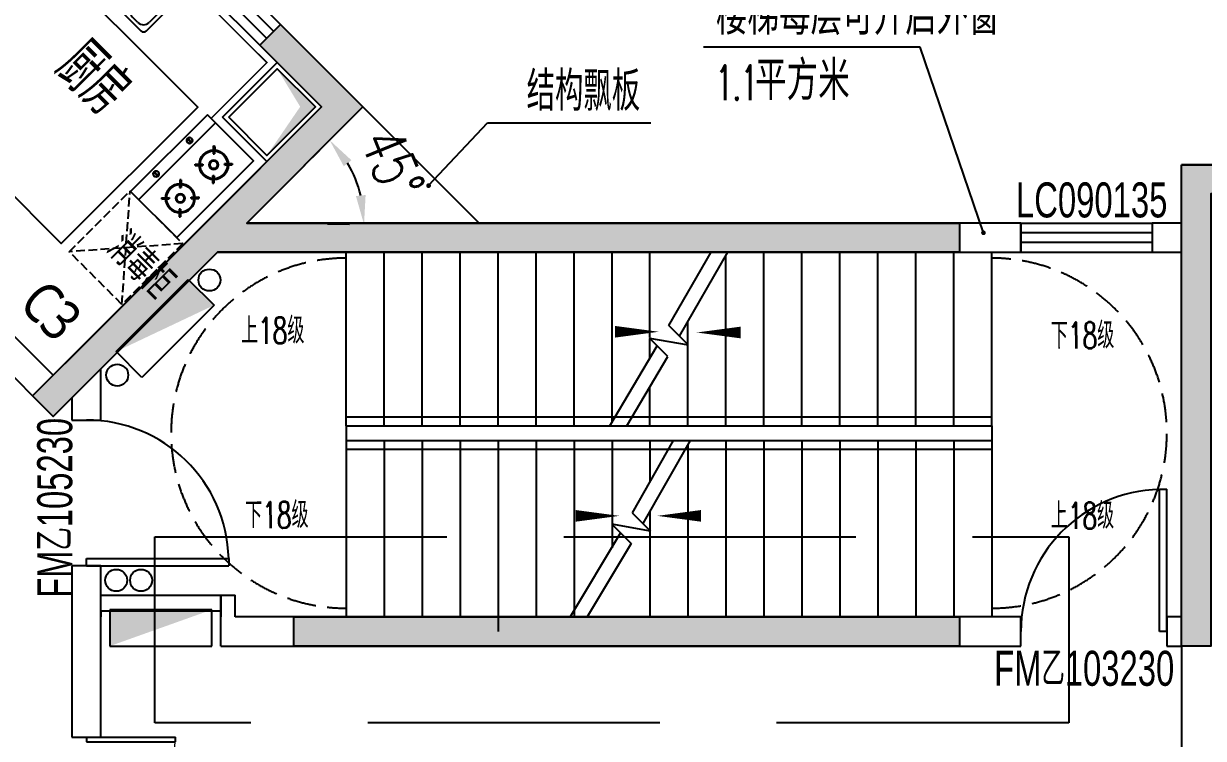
# Model space of a CAD drawing. Header units: millimetres. Extents: x -235126 to 312941, y -228449 to 114042.
# Drawn here: x -100426 to -92346, y -138969 to -134069 of the extents above; entities that cross this region are included whole.
import ezdxf
from ezdxf.enums import TextEntityAlignment as Align
from ezdxf.lldxf.tags import DXFTag

# ---------------------------------------------------------------- set-up
doc = ezdxf.new("R2010")
doc.units = ezdxf.units.MM
doc.header["$LTSCALE"] = 800
doc.linetypes.add('BY-3落地2$0$DASH', pattern=[0.35, 0.25, -0.1])
doc.linetypes.add('DASH', pattern=[0.35, 0.25, -0.1])
doc.layers.get('DEFPOINTS').update_dxf_attribs({"color": 250})
for name, color, linetype in [('_WALL', 6, 'Continuous'), ('_景森-消火栓', 12, 'Continuous'), ('_景森-消防立管', 12, 'Continuous'), ('FF-DOOR-门扇', 2, 'Continuous'), ('FF-KITCHEN-厨房', 1, 'Continuous'), ('FUR', 8, 'Continuous'), ('f景森a-房名', 61, 'Continuous'), ('f景森a-辅助线', 126, 'Continuous'), ('k景森a-看线', 1, 'Continuous'), ('l楼电梯', 53, 'Continuous'), ('m景森a-门窗', 2, 'Continuous'), ('m景森a-门窗编号', 51, 'Continuous'), ('PUB_DIM', 3, 'Continuous'), ('PUB_TEXT', 7, 'Continuous'), ('q墙', 4, 'Continuous'), ('S-消防-附件', 1, 'Continuous'), ('STAIR', 2, 'Continuous'), ('s景森a-索引', 123, 'Continuous'), ('TEXT', 7, 'Continuous'), ('t景森a-砼', 6, 'Continuous'), ('WALL', 4, 'Continuous')]:
    doc.layers.add(name, color=color, linetype=linetype)
doc.styles.add('_TCH_DIM', font='TXT', dxfattribs={"width": 0.65, "bigfont": 'HZTXT'})
doc.styles.add('_TCH_DIM_T3', font='SIMPLEX', dxfattribs={"width": 0.705882, "bigfont": 'GBCBIG'})
doc.styles.add('_TCH_LABEL', font='COMPLEX', dxfattribs={"bigfont": 'GBCBIG'})
doc.styles.add('HZTXT', font='txt-y.shx', dxfattribs={"width": 0.65, "bigfont": 'hztxt.shx'})
doc.styles.add('景森-黑体', font='')
doc.styles.add('景森尺寸字体', font='景森细字型.SHX', dxfattribs={"width": 0.7, "bigfont": '景森汉字.shx'})
doc.styles.add('景森细字体', font='景森细字型.SHX', dxfattribs={"width": 0.85, "bigfont": '景森汉字.shx'})
doc.styles.add('黑体', font='simhei.ttf', dxfattribs={"width": 0.8})
doc.styles.get('景森-黑体').set_extended_font_data('Microsoft YaHei')
tags = doc.linetypes.add('HIDDEN2', pattern=[0.1875, 0.125, -0.0625]).pattern_tags.tags
tags[6:7] = [DXFTag(74, 4), DXFTag(75, 0), DXFTag(340, '0'), DXFTag(46, 1.0), DXFTag(50, 0.0), DXFTag(44, 0.0), DXFTag(45, 0.0)]
tags[4:5] = [DXFTag(74, 4), DXFTag(75, 0), DXFTag(340, '0'), DXFTag(46, 1.0), DXFTag(50, 0.0), DXFTag(44, 0.0), DXFTag(45, 0.0)]
doc.dimstyles.new('_TCH_ARROW&&100', dxfattribs={"dimtxt": 297.5, "dimasz": 200, "dimexe": 250, "dimexo": 300, "dimgap": 126.25, "dimtad": 1, "dimdec": 0, "dimzin": 0, "dimdsep": 46, "dimtxsty": '_TCH_DIM_T3', "dimcen": 0.09, "dimclrt": 7, "dimazin": 2, "dimtfac": 1, "dimtdec": 0, "dimtix": 1, "dimtmove": 2, "dimatfit": 3, "dimfxl": 100, "dimtolj": 1, "dimtzin": 0, "dimarcsym": 0})

# ---------------------------------------------------------------- blocks, each defined once
blk = doc.blocks.new('景森门窗编号01')
at = {"layer": 'm景森a-门窗编号', "style": '景森尺寸字体', "width": 0.7}
blk.add_attdef('门窗编号', text='', height=2.4, dxfattribs=at).set_placement((0, 0), align=Align.MIDDLE)
blk = doc.blocks.new('xiaohuoshuan-d')
at = {"color": 7}
for p, q in [((0, 250), (0, 0)), ((700, 250), (0, 250)), ((700, 0), (700, 250)), ((0, 0), (700, 0))]:
    blk.add_line(p, q, dxfattribs=at)
at = {"color": 1}
blk.add_solid([(0, 0), (700, 0), (700, 250)], dxfattribs=at)
blk = doc.blocks.new('theh')
at = {"color": 8}
for p, q in [((46262.8, 5841.6, 0), (46225.5, 5877.5, 0)), ((46269.6, 5849, 0), (46232.4, 5884.7, 0)), ((46372.8, 5849.5, 0), (46410, 5885.3, 0)), ((46379.6, 5842.2, 0), (46417, 5878.1, 0)), ((46587.4, 5841.6, 0), (46550, 5877.5, 0)), ((46594.1, 5849, 0), (46556.9, 5884.7, 0)), ((46697.3, 5849.5, 0), (46734.6, 5885.3, 0)), ((46704.2, 5842.2, 0), (46741.5, 5878.1, 0)), ((46227.4, 5709.7, 0), (46264.6, 5745.5, 0)), ((46234.3, 5702.5, 0), (46271.6, 5738.4, 0)), ((46408.1, 5701.9, 0), (46370.7, 5737.9, 0)), ((46415, 5709.2, 0), (46377.8, 5744.9, 0)), ((46551.9, 5709.7, 0), (46589.2, 5745.5, 0)), ((46558.8, 5702.5, 0), (46596.2, 5738.4, 0)), ((46732.7, 5701.9, 0), (46695.3, 5737.9, 0)), ((46739.6, 5709.2, 0), (46702.4, 5744.9, 0)), ((46853.8, 5599.8, 0), (46109.9, 5599.8, 0)), ((46318.7, 5540.1, 0), (46318.7, 5579.6, 0)), ((46323.7, 5540.2, 0), (46323.7, 5579.5, 0)), ((46643.1, 5540.1, 0), (46643.1, 5579.6, 0)), ((46648.1, 5540.2, 0), (46648.1, 5579.5, 0))]:
    blk.add_line(p, q, dxfattribs=at)
at = {"linetype": 'Continuous', "elevation": 0}
blk.add_lwpolyline([(46109.9, 5521.4), (46853.8, 5521.4), (46853.8, 5967.9), (46109.9, 5967.9)], close=True, dxfattribs=at)
at = {"color": 8}
for centre, radius in [((46321.5, 5794.6, 0), 100), ((46321.5, 5794.6, 0), 95), ((46321.5, 5794.6, 0), 31.3), ((46321.5, 5794.6, 0), 26.3), ((46646, 5794.6, 0), 100), ((46646, 5794.6, 0), 95), ((46646, 5794.6, 0), 31.3), ((46646, 5794.6, 0), 26.3), ((46320.7, 5559.9, 0), 19.8), ((46645.1, 5559.9, 0), 19.8)]:
    blk.add_circle(centre, radius, dxfattribs=at)
for centre, radius, start, end in [((46321.5, 5794.6, 0), 126.7, 134.67564, 139.19964), ((46321.5, 5794.6, 0), 75.1, 133.6762, 141.30987), ((46321.5, 5794.6, 0), 75.1, 39.30452, 46.93668), ((46321.5, 5794.6, 0), 126.7, 41.16386, 45.68755), ((46646, 5794.6, 0), 126.7, 134.67564, 139.19964), ((46646, 5794.6, 0), 75.1, 133.6762, 141.30987), ((46646, 5794.6, 0), 75.1, 39.30452, 46.93668), ((46646, 5794.6, 0), 126.7, 41.16386, 45.68755), ((46321.5, 5794.6, 0), 75.1, 220.80073, 228.43289), ((46321.5, 5794.6, 0), 75.1, 310.95271, 318.58638), ((46646, 5794.6, 0), 75.1, 220.80073, 228.43289), ((46646, 5794.6, 0), 75.1, 310.95271, 318.58638), ((46321.5, 5794.6, 0), 126.7, 222.04986, 226.57356), ((46321.5, 5794.6, 0), 126.7, 313.06294, 317.58695), ((46646, 5794.6, 0), 126.7, 222.04986, 226.57356), ((46646, 5794.6, 0), 126.7, 313.06294, 317.58695)]:
    blk.add_arc(centre, radius, start, end, dxfattribs=at)
blk = doc.blocks.new('A$C48304BF0')
at = {"color": 8}
for p, q in [((152.4, 385.2, 0), (152.4, -358.7, 0)), ((254.6, 264.1, 0), (290.5, 226.7, 0)), ((261.8, 271, 0), (297.6, 233.8, 0)), ((394.9, 235.6, 0), (430.7, 272.9, 0)), ((402.2, 228.7, 0), (438, 266, 0)), ((92.7, 174.5, 0), (132.2, 174.5, 0)), ((92.9, 179.5, 0), (132.1, 179.5, 0)), ((255.2, 90.2, 0), (291, 127.6, 0)), ((262.4, 83.3, 0), (298.2, 120.5, 0)), ((394.2, 118.8, 0), (430.2, 81.4, 0)), ((401.6, 125.5, 0), (437.4, 88.3, 0)), ((254.6, -60.5, 0), (290.5, -97.9, 0)), ((261.8, -53.6, 0), (297.6, -90.8, 0)), ((394.9, -89, 0), (430.7, -51.6, 0)), ((402.2, -95.8, 0), (438, -58.6, 0)), ((92.7, -149.9, 0), (132.2, -149.9, 0)), ((92.9, -144.9, 0), (132.1, -144.9, 0)), ((255.2, -234.3, 0), (291, -197, 0)), ((262.4, -241.2, 0), (298.2, -204, 0)), ((394.2, -205.8, 0), (430.2, -243.2, 0)), ((401.6, -199, 0), (437.4, -236.2, 0))]:
    blk.add_line(p, q, dxfattribs=at)
at = {"linetype": 'Continuous', "elevation": 0}
blk.add_lwpolyline([(74, -358.7), (74, 385.2), (520.6, 385.2), (520.6, -358.7)], close=True, dxfattribs=at)
at = {"color": 8}
for centre, radius in [((347.3, 177.4, 0), 100), ((347.3, 177.4, 0), 95), ((112.5, 176.5, 0), 19.8), ((347.3, 177.4, 0), 31.3), ((347.3, 177.4, 0), 26.3), ((347.3, -147.1, 0), 100), ((347.3, -147.1, 0), 95), ((112.5, -147.9, 0), 19.8), ((347.3, -147.1, 0), 31.3), ((347.3, -147.1, 0), 26.3)]:
    blk.add_circle(centre, radius, dxfattribs=at)
for centre, radius, start, end in [((347.3, 177.4, 0), 126.7, 132.41305, 136.93706), ((347.3, 177.4, 0), 126.7, 44.31245, 48.83614), ((347.3, 177.4, 0), 75.1, 131.41362, 139.04729), ((347.3, 177.4, 0), 75.1, 43.06332, 50.69548), ((347.3, 177.4, 0), 126.7, 223.42644, 227.95014), ((347.3, 177.4, 0), 75.1, 221.56711, 229.19927), ((347.3, 177.4, 0), 75.1, 308.69013, 316.3238), ((347.3, 177.4, 0), 126.7, 310.80036, 315.32436), ((347.3, -147.1, 0), 126.7, 132.41305, 136.93706), ((347.3, -147.1, 0), 126.7, 44.31245, 48.83614), ((347.3, -147.1, 0), 75.1, 131.41362, 139.04729), ((347.3, -147.1, 0), 75.1, 43.06332, 50.69548), ((347.3, -147.1, 0), 126.7, 223.42644, 227.95014), ((347.3, -147.1, 0), 75.1, 221.56711, 229.19927), ((347.3, -147.1, 0), 75.1, 308.69013, 316.3238), ((347.3, -147.1, 0), 126.7, 310.80036, 315.32436)]:
    blk.add_arc(centre, radius, start, end, dxfattribs=at)
at = {"layer": 'FF-KITCHEN-厨房', "xscale": -1, "rotation": 270}
blk.add_blockref('theh', (-5447.4, -46468.6), dxfattribs=at)
blk = doc.blocks.new('tump')
at = {"layer": 'FUR'}
for points in [[(-3150.6, 25809.2), (-3680.6, 25809.2), (-3680.6, 26239.2), (-3150.6, 26239.2)], [(-3180.6, 25839.2), (-3650.6, 25839.2), (-3650.6, 26209.2), (-3180.6, 26209.2)]]:
    blk.add_lwpolyline(points, close=True, dxfattribs=at)
blk.add_solid([(-3180.6, 26209.2), (-3578, 26133.9), (-3650.6, 26209.2), (-3650.6, 25839.2)], dxfattribs=at)
blk = doc.blocks.new('ehgwehe')
at = {"ltscale": 50}
for p, q in [((3110300.4, 797930.1), (3110300.4, 797384.2)), ((3110673.4, 797957.4), (3110327.7, 797957.4)), ((3110700.7, 797384.2), (3110700.7, 797930.1)), ((3110327.7, 797356.9), (3110673.4, 797356.9))]:
    blk.add_line(p, q, dxfattribs=at)
at = {"color": 8, "ltscale": 50}
for p, q in [((3110427.7, 797930.1), (3110618.8, 797930.1)), ((3110373.2, 797820.9), (3110373.2, 797875.5)), ((3110673.4, 797875.5), (3110673.4, 797820.9)), ((3110618.8, 797766.3), (3110427.7, 797766.3)), ((3110343.4, 797655.4), (3110350.7, 797668.1)), ((3110454.1, 797610.5), (3110378.1, 797673)), ((3110427.7, 797730), (3110618.8, 797730)), ((3110673.4, 797675.4), (3110673.4, 797438.8)), ((3110352.8, 797629.2), (3110445, 797594.7)), ((3110373.2, 797438.8), (3110373.2, 797621.6)), ((3110445, 797594.7), (3110454.1, 797610.5)), ((3110618.8, 797384.2), (3110427.7, 797384.2))]:
    blk.add_line(p, q, dxfattribs=at)
for centre, radius in [((3110523.3, 797843.7), 22.7), ((3110345.9, 797784.5), 18.2), ((3110345.9, 797711.8), 18.2), ((3110345.9, 797602.6), 18.2), ((3110523.3, 797557.1), 22.7)]:
    blk.add_circle(centre, radius, dxfattribs=at)
at = {"ltscale": 50}
for centre, start, end in [((3110327.7, 797930.1), 90, 180), ((3110673.4, 797930.1), 0, 90), ((3110327.7, 797384.2), 180, 270), ((3110673.4, 797384.2), 270, 0)]:
    blk.add_arc(centre, 27.3, start, end, dxfattribs=at)
at = {"color": 8, "ltscale": 50}
for centre, radius, start, end in [((3110427.7, 797875.5), 54.6, 90, 180), ((3110618.8, 797875.5), 54.6, 0, 90), ((3110427.7, 797820.9), 54.6, 180, 270), ((3110618.8, 797820.9), 54.6, 270, 0), ((3110359.2, 797646.3), 18.2, 150, 249.46232), ((3110366.5, 797659), 18.2, 50.53768, 150), ((3110427.7, 797675.4), 54.6, 90, 180), ((3110618.8, 797675.4), 54.6, 0, 90), ((3110427.7, 797438.8), 54.6, 180, 270), ((3110618.8, 797438.8), 54.6, 270, 0)]:
    blk.add_arc(centre, radius, start, end, dxfattribs=at)
blk = doc.blocks.new('*D267')
at = {"layer": 'DEFPOINTS', "color": 0, "transparency": 16777216}
for p in [(-98188.7, -134727), (-98120.5, -135235), (-98898.3, -135436.6), (-97894.9, -135448.9)]:
    blk.add_point(p, dxfattribs=at)
at = {"layer": 'PUB_DIM', "color": 0, "lineweight": -2, "transparency": 16777216}
for p, q in [((-98400.9, -134939.1), (-98506.9, -135045.2)), ((-98194.9, -135445.2), (-98344.9, -135443.4))]:
    blk.add_line(p, q, dxfattribs=at)
blk.add_arc((-98898.3, -135436.6), 803.5, 13.59105, 30.70122, dxfattribs=at)
at = {"layer": 'PUB_DIM', "color": 0, "transparency": 16777216}
for points in [[(-98233.8, -135046.8), (-98181.1, -135005.9), (-98330.2, -134868.4)], [(-98084.2, -135244), (-98150.5, -135251.5), (-98094.9, -135446.5)]]:
    blk.add_solid(points, dxfattribs=at)
at = {"layer": 'PUB_DIM', "color": 7, "transparency": 16777216, "insert": (-97899.4, -135030), "char_height": 297.5, "attachment_point": 5, "rotation": 292.14613, "style": '_TCH_DIM_T3'}
blk.add_mtext('\\A1;45%%d', dxfattribs=at)
blk = doc.blocks.new('$DorLib2D$00000001')
at = {"layer": 'FF-DOOR-门扇'}
for p, q in [((0.45, 0.975), (0.5, 0.975)), ((0.45, 0), (0.45, 0.975)), ((0.5, 0), (0.5, 0.975)), ((0.5, 0), (0.45, 0))]:
    blk.add_line(p, q, dxfattribs=at)
at = {"layer": 'FF-DOOR-门扇', "color": 8, "linetype": 'HIDDEN2'}
blk.add_arc((0.475, 0), 0.975, 91.46928, 180, dxfattribs=at)
blk = doc.blocks.new('$TCHSYS$WIN2D')
for p, q in [((-0.5, 0.5), (0.5, 0.5)), ((-0.5, 0.5), (-0.5, -0.5)), ((0.5, 0.5), (0.5, -0.5)), ((0.5, 0.1667), (-0.5, 0.1667)), ((0.5, -0.1667), (-0.5, -0.1667)), ((-0.5, -0.5), (0.5, -0.5))]:
    blk.add_line(p, q)
blk = doc.blocks.new('$DorLib2D$00000002')
for p, q in [((-0.5, 0), (-0.5, 0.4875)), ((-0.475, 0.4875), (-0.5, 0.4875)), ((-0.475, 0), (-0.475, 0.4875)), ((0.475, 0), (0.475, 0.4875)), ((0.475, 0.4875), (0.5, 0.4875)), ((0.5, 0), (0.5, 0.4875)), ((-0.5, 0), (-0.475, 0)), ((0.5, 0), (0.475, 0))]:
    blk.add_line(p, q)
at = {"lineweight": 13}
for centre, start, end in [((-0.4875, 0), 0, 88.53072), ((0.4875, 0), 91.46928, 180)]:
    blk.add_arc(centre, 0.4875, start, end, dxfattribs=at)
blk = doc.blocks.new('1T4标准层墙柱布置图')
at = {"layer": 't景森a-砼'}
h = blk.add_hatch(color=8, dxfattribs=at)
h.dxf.hatch_style = 1
h.paths.add_polyline_path([(-126240.1, -13402.6), (-126440.1, -13402.6), (-126440.1, -15602.6), (-125740.1, -15602.6), (-125740.1, -15402.6), (-126240.1, -15402.6)])
h.paths.add_polyline_path([(-130240.1, -12502.6), (-130440.1, -12502.6), (-130440.1, -15602.6), (-129840.1, -15602.6), (-129840.1, -15402.6), (-130240.1, -15402.6)])
h.paths.add_polyline_path([(-147679.8, 2427.2), (-147467.7, 2215.1), (-149589, 93.8), (-149730.4, 235.2), (-148174.8, 1790.8), (-148245.5, 1861.5)])
h.paths.add_polyline_path([(-140608.8, -8886.5), (-138628.9, -6906.6), (-139053.1, -6482.3), (-138911.7, -6340.9), (-138346, -6906.6), (-139142, -7702.6), (-134260.1, -7702.6), (-134260.1, -7902.6), (-139342, -7902.6), (-140467.4, -9027.9)])
h.paths.add_polyline_path([(-141640.1, -10117.9), (-142022.9, -9735), (-142164.4, -9876.4), (-141881.5, -10159.3), (-142871.5, -11149.3), (-142730.1, -11290.7), (-141940.1, -10500.7), (-141640.1, -10500.7)])
h.paths.add_polyline_path([(-135040.1, -26302.6), (-135040.1, -24102.6), (-135240.1, -24102.6), (-135240.1, -25602.6), (-135340.1, -25602.6), (-135340.1, -26302.6)])
h.paths.add_polyline_path([(-148440.1, -26302.6), (-148440.1, -24102.6), (-148240.1, -24102.6), (-148240.1, -25602.6), (-148140.1, -25602.6), (-148140.1, -26302.6)])
h.paths.add_polyline_path([(-141840.1, -14902.6), (-141640.1, -14902.6), (-141640.1, -15702.6), (-146140.1, -15702.6), (-146140.1, -15502.6), (-141840.1, -15502.6)])
h.paths.add_polyline_path([(-145063.5, -47.6), (-144639.2, -471.9), (-144851.4, -684), (-145134.2, -401.2), (-147114.1, -2381.1), (-147255.5, -2239.7)])
h.paths.add_polyline_path([(-138040.1, -17302.6), (-138040.1, -20452.6), (-137840.1, -20452.6), (-137840.1, -17502.6), (-137340.1, -17502.6), (-137340.1, -17302.6)])
h.paths.add_polyline_path([(-133790.1, -17502.6), (-136540.1, -17502.6), (-136540.1, -17302.6), (-133790.1, -17302.6)])
h.paths.add_polyline_path([(-131640.1, -26302.6), (-131640.1, -23052.6), (-131440.1, -23052.6), (-131440.1, -25502.6), (-131340.1, -25502.6), (-131340.1, -26302.6)])
h.paths.add_polyline_path([(-153760.9, -4078.2), (-153973, -3866), (-153407.4, -3300.3), (-153336.6, -3371), (-150508.2, -542.6), (-150366.8, -684)])
h.paths.add_polyline_path([(-149765.8, -8073.3), (-148846.5, -8992.6), (-148705.1, -8851.1), (-149094, -8462.2), (-147750.5, -7118.7), (-147891.9, -6977.3), (-149235.4, -8320.8), (-149624.3, -7931.9)])
h.paths.add_polyline_path([(-133990.1, -19152.6), (-133990.1, -20452.6), (-133790.1, -20452.6), (-133790.1, -19352.6), (-133190.1, -19352.6), (-133190.1, -19152.6)])
h.paths.add_polyline_path([(-142447.2, -2805.4), (-141740.1, -3512.5), (-141881.5, -3653.9), (-142164.4, -3371.1), (-144144.3, -5351), (-144285.7, -5209.5), (-142305.8, -3229.6), (-142588.6, -2946.8)])
h.paths.add_polyline_path([(-149164.7, -4148.9), (-151498.2, -6482.3), (-151038.5, -6941.9), (-150826.4, -6729.8), (-151144.6, -6411.6), (-149023.3, -4290.3)])
h.paths.add_polyline_path([(-132740.1, -7302.6), (-131990.1, -7302.6), (-131990.1, -7502.6), (-132540.1, -7502.6), (-132540.1, -10602.6), (-132740.1, -10602.6)])
h.paths.add_polyline_path([(-132340.1, -13302.6), (-132740.1, -13302.6), (-132740.1, -12502.6), (-132340.1, -12502.6)])
h.paths.add_polyline_path([(-142240.1, -25202.6), (-141240.1, -25202.6), (-141240.1, -25002.6), (-141640.1, -25002.6), (-141640.1, -23052.6), (-141840.1, -23052.6), (-141840.1, -25002.6), (-142240.1, -25002.6)])
h.paths.add_polyline_path([(-137840.1, -25202.6), (-137840.1, -23052.6), (-138040.1, -23052.6), (-138040.1, -25002.6), (-138540.1, -25002.6), (-138540.1, -25202.6)])
h.paths.add_polyline_path([(-145640.1, -25202.6), (-145640.1, -23052.6), (-145440.1, -23052.6), (-145440.1, -25002.6), (-144940.1, -25002.6), (-144940.1, -25202.6)])
h.paths.add_polyline_path([(-151840.1, -26302.6), (-151840.1, -23052.6), (-152040.1, -23052.6), (-152040.1, -25502.6), (-152140.1, -25502.6), (-152140.1, -26302.6)])
h.paths.add_polyline_path([(-146265.6, -11573.5), (-143225, -8532.9), (-143366.4, -8391.5), (-146265.6, -11290.7), (-146795.9, -10760.3), (-146937.3, -10901.7)])
h.paths.add_polyline_path([(-127240.1, -7302.6), (-127240.1, -10602.6), (-127440.1, -10602.6), (-127440.1, -7502.6), (-127940.1, -7502.6), (-127940.1, -7302.6)])
h.paths.add_polyline_path([(-149440.1, -21552.6), (-152040.1, -21552.6), (-152040.1, -22102.6), (-151840.1, -22102.6), (-151840.1, -21752.6), (-149440.1, -21752.6)])
h.paths.add_polyline_path([(-134260.1, -10602.6), (-138820.1, -10602.6), (-138820.1, -10402.6), (-134260.1, -10402.6)])
h.paths.add_polyline_path([(-149690.1, -17502.6), (-146940.1, -17502.6), (-146940.1, -17302.6), (-149690.1, -17302.6)])
h.paths.add_polyline_path([(-149490.1, -19152.6), (-149490.1, -20452.6), (-149690.1, -20452.6), (-149690.1, -19352.6), (-150290.1, -19352.6), (-150290.1, -19152.6)])
h.paths.add_polyline_path([(-131440.1, -22102.6), (-131440.1, -21552.6), (-134040.1, -21552.6), (-134040.1, -21752.6), (-131640.1, -21752.6), (-131640.1, -22102.6)])
h.paths.add_polyline_path([(-123940.1, -15402.6), (-123940.1, -15602.6), (-123440.1, -15602.6), (-123440.1, -13902.6), (-123640.1, -13902.6), (-123640.1, -15402.6)])
h.paths.add_polyline_path([(-145440.1, -17302.6), (-145440.1, -20452.6), (-145640.1, -20452.6), (-145640.1, -17502.6), (-146140.1, -17502.6), (-146140.1, -17302.6)])
h.paths.add_polyline_path([(-139440.1, -15702.6), (-134640.1, -15702.6), (-134640.1, -13102.6), (-135340.1, -13102.6), (-135340.1, -13302.6), (-134840.1, -13302.6), (-134840.1, -15502.6), (-139240.1, -15502.6), (-139240.1, -13302.6), (-138740.1, -13302.6), (-138740.1, -13102.6), (-139440.1, -13102.6)])
h.paths.add_polyline_path([(-119840.1, -8402.6), (-120440.1, -8402.6), (-120440.1, -8602.6), (-120040.1, -8602.6), (-120040.1, -10602.6), (-119840.1, -10602.6)])
h.paths.add_polyline_path([(-122140.1, -7302.6), (-122440.1, -7302.6), (-122440.1, -10602.6), (-122240.1, -10602.6), (-122240.1, -8102.6), (-122140.1, -8102.6)])
h.paths.add_polyline_path([(-119840.1, -11702.6), (-120040.1, -11702.6), (-120040.1, -15002.6), (-119840.1, -15002.6)])
at = {"layer": '_WALL'}
blk.add_lwpolyline([(-140608.8, -8886.5), (-138628.9, -6906.6), (-139053.1, -6482.3), (-138911.7, -6340.9), (-138346, -6906.6), (-139142, -7702.6), (-134260.1, -7702.6), (-134260.1, -7902.6), (-139342, -7902.6), (-140467.4, -9027.9), (-140608.8, -8886.5)], dxfattribs=at)
at = {"layer": '_WALL', "linetype": 'ByBlock'}
blk.add_lwpolyline([(-132740.1, -7302.6), (-131990.1, -7302.6), (-131990.1, -7502.6), (-132540.1, -7502.6), (-132540.1, -10602.6), (-132740.1, -10602.6), (-132740.1, -7302.6)], dxfattribs=at)
blk.add_lwpolyline([(-134260.1, -10602.6), (-138820.1, -10602.6), (-138820.1, -10402.6), (-134260.1, -10402.6)], close=True, dxfattribs=at)

msp = doc.modelspace()

# ---------------------------------------------------------------- linework, layer by layer
at = {"layer": '_景森-消防立管'}
for centre in [(-99153.9, -135827.1), (-99785, -136478.5), (-99791.9, -137885.2), (-99621.9, -137885.2)]:
    msp.add_circle(centre, 75, dxfattribs=at)
at = {"layer": 'FF-KITCHEN-厨房', "color": 8, "linetype": 'DASH', "ltscale": 0.3}
for p, q in [((-99752.9, -135993.6), (-99697.3, -135216.8)), ((-99336.7, -135577.4), (-100113.5, -135633))]:
    msp.add_line(p, q, dxfattribs=at)
at = {"layer": 'FF-KITCHEN-厨房'}
msp.add_lwpolyline([(-100365.1, -133509.2), (-99233.5, -134640.8), (-100169.6, -135576.9), (-100594.1, -135152.4), (-101053.7, -135612.1)], dxfattribs=at)
at = {"layer": 'FF-KITCHEN-厨房', "color": 8, "linetype": 'DASH', "ltscale": 0.3}
msp.add_lwpolyline([(-100113.5, -135633), (-99697.3, -135216.8), (-99336.7, -135577.4), (-99752.9, -135993.6)], close=True, dxfattribs=at)
at = {"layer": 'f景森a-辅助线', "color": 8, "linetype": 'BY-3落地2$0$DASH', "ltscale": 10}
msp.add_lwpolyline([(-99527.7, -137588), (-93269.1, -137588), (-93269.1, -138861.4), (-99527.7, -138861.4)], close=True, dxfattribs=at)
at = {"layer": 'k景森a-看线', "linetype": 'BY-3落地2$0$DASH', "const_width": 10}
msp.add_lwpolyline([(-99909.4, -132762.8), (-99627.1, -133045.1), (-99838.3, -133258.1), (-98760, -134336.5), (-99142.8, -134719.4)], dxfattribs=at)
at = {"layer": 'k景森a-看线'}
msp.add_lwpolyline([(-98102.4, -134640.6), (-97303.8, -135439.2), (-98898.3, -135436.6), (-98102.4, -134640.6)], dxfattribs=at)
at = {"layer": 'l楼电梯'}
for p, q in [((-93796.5, -136766.6), (-98216.5, -136766.6)), ((-98216.5, -136826.6), (-98216.5, -136766.6)), ((-93796.5, -136826.6), (-93796.5, -136766.6)), ((-98216.5, -136926.6), (-98216.5, -136986.6)), ((-93796.5, -136926.6), (-93796.5, -136986.6)), ((-98216.5, -136986.6), (-93796.5, -136986.6))]:
    msp.add_line(p, q, dxfattribs=at)
at = {"layer": 'PUB_DIM'}
for points in [[(-98486.5, -136181.6, 0, 0, 0), (-96076.5, -136181.6, 0, 80, 0), (-96376.5, -136181.6, 0, 0, 0)], [(-93520.3, -136186.6, 0, 0, 0), (-95816.5, -136186.6, 0, 80, 0), (-95516.5, -136186.6, 0, 0, 0)], [(-98496.5, -137443.6, 0, 0, 0), (-96346.5, -137443.6, 0, 80, 0), (-96646.5, -137443.6, 0, 0, 0)], [(-93530.3, -137443.6, 0, 0, 0), (-96086.5, -137443.6, 0, 80, 0), (-95786.5, -137443.6, 0, 0, 0)]]:
    msp.add_lwpolyline(points, format="xyseb", dxfattribs=at)
at = {"layer": 'q墙'}
for p, q in [((-98216.5, -136826.6), (-93796.5, -136826.6)), ((-98216.5, -136826.6), (-98216.5, -136926.6)), ((-93796.5, -136826.6), (-93796.5, -136926.6)), ((-98216.5, -136926.6), (-93796.5, -136926.6))]:
    msp.add_line(p, q, dxfattribs=at)
at = {"layer": 'STAIR'}
for p, q in [((-98216.5, -136826.6), (-98216.5, -135636.6)), ((-97956.5, -136826.6), (-97956.5, -135636.6)), ((-97696.5, -136826.6), (-97696.5, -135636.6)), ((-97436.5, -136826.6), (-97436.5, -135636.6)), ((-97176.5, -136826.6), (-97176.5, -135636.6)), ((-96916.5, -136826.6), (-96916.5, -135636.6)), ((-96656.5, -136826.6), (-96656.5, -135636.6)), ((-96396.5, -136802.1), (-96396.5, -135636.6)), ((-96136.5, -136221.9), (-96136.5, -135636.6)), ((-96008.1, -136139.4), (-95717.8, -135636.6)), ((-95934.9, -136212.6), (-95602.3, -135636.6)), ((-95616.5, -136826.6), (-95616.5, -135661.1)), ((-95356.5, -136826.6), (-95356.5, -135636.6)), ((-95096.5, -136826.6), (-95096.5, -135636.6)), ((-94836.5, -136826.6), (-94836.5, -135636.6)), ((-94576.5, -136826.6), (-94576.5, -135636.6)), ((-94316.5, -136826.6), (-94316.5, -135636.6)), ((-94056.5, -136826.6), (-94056.5, -135636.6)), ((-93796.5, -136826.6), (-93796.5, -135636.6)), ((-95876.1, -136271.5), (-96008.1, -136139.4)), ((-95876.5, -136271.1), (-95876.5, -136111.4)), ((-96014.8, -136351), (-96140.9, -136224.8)), ((-96140.9, -136224.8), (-95876.1, -136271.5)), ((-96410.6, -136826.6), (-96088, -136277.8)), ((-96136.5, -136361.7), (-96136.5, -136229.3)), ((-95876.5, -136826.6), (-95876.5, -136271.7)), ((-96295.1, -136826.6), (-96014.8, -136351)), ((-96136.5, -136826.6), (-96136.5, -136561.7)), ((-98216.5, -136926.6), (-98216.5, -138136.6)), ((-97956.5, -136926.6), (-97956.5, -138136.6)), ((-97696.5, -136926.6), (-97696.5, -138136.6)), ((-97436.5, -136926.6), (-97436.5, -138136.6)), ((-97176.5, -136926.6), (-97176.5, -138236.6)), ((-96916.5, -136926.6), (-96916.5, -138136.6)), ((-96656.5, -136926.6), (-96656.5, -138136.6)), ((-96396.5, -136926.6), (-96396.5, -137501.4)), ((-95977.8, -136926.6), (-96258.1, -137422.2)), ((-95862.3, -136926.6), (-96184.9, -137495.4)), ((-96136.5, -136926.6), (-96136.5, -137211.4)), ((-95876.5, -136951.1), (-95876.5, -138136.6)), ((-95616.5, -136926.6), (-95616.5, -138136.6)), ((-95356.5, -136926.6), (-95356.5, -138136.6)), ((-95096.5, -136926.6), (-95096.5, -138136.6)), ((-94836.5, -136926.6), (-94836.5, -138136.6)), ((-94576.5, -136926.6), (-94576.5, -138136.6)), ((-94316.5, -136926.6), (-94316.5, -138136.6)), ((-94056.5, -136926.6), (-94056.5, -138136.6)), ((-93796.5, -136926.6), (-93796.5, -138136.6)), ((-96258.1, -137422.2), (-96132, -137548.3)), ((-96136.5, -137411.4), (-96136.5, -137543.8)), ((-96132, -137548.3), (-96396.9, -137501.6)), ((-96396.9, -137501.6), (-96264.8, -137633.7)), ((-96396.5, -137502), (-96396.5, -137661.7)), ((-96338, -137560.5), (-96682.6, -138136.6)), ((-96136.5, -137551.2), (-96136.5, -138136.6)), ((-96264.8, -137633.7), (-96567.2, -138136.6))]:
    msp.add_line(p, q, dxfattribs=at)
at = {"layer": 'STAIR', "linetype": 'DASH'}
for centre, start, end in [((-98216.5, -136876.6), 90, 270), ((-93796.5, -136876.6), 270, 90)]:
    msp.add_arc(centre, 1200, start, end, dxfattribs=at)
at = {"layer": 's景森a-索引'}
for p, q in [((-94286, -134229.6), (-95769.6, -134229.6)), ((-93852.6, -135503.2), (-94286, -134229.6)), ((-97653, -135179.9), (-97249.8, -134750.4)), ((-97249.8, -134750.4), (-96131.8, -134750.4))]:
    msp.add_line(p, q, dxfattribs=at)
at = {"layer": 's景森a-索引', "const_width": 16}
for points in [[(-97658.5, -135185.7, 1), (-97647.5, -135174, 1)], [(-93850, -135510.8, 1), (-93855.2, -135495.6, 1)]]:
    msp.add_lwpolyline(points, format="xyb", close=True, dxfattribs=at)
at = {"layer": 'WALL'}
for p, q in [((-98668, -134074.9), (-98809.5, -134216.3)), ((-98102.4, -134640.6), (-98668, -134074.9)), ((-98809.5, -134216.3), (-98385.2, -134640.6)), ((-99215.7, -135471.1), (-98385.2, -134640.6)), ((-98898.3, -135436.6), (-98102.4, -134640.6)), ((-92496.5, -135436.6), (-92496.5, -135036.6)), ((-91746.5, -135036.6), (-92496.5, -135036.6)), ((-100067.2, -136322.6), (-99215.7, -135471.1)), ((-93596.5, -135436.6), (-98898.3, -135436.6)), ((-93596.5, -135636.6), (-93596.5, -135436.6)), ((-92496.5, -135436.6), (-92696.5, -135436.6)), ((-92696.5, -135436.6), (-92696.5, -135636.6)), ((-99896.5, -136434.7), (-99098.3, -135636.6)), ((-99098.3, -135636.6), (-93596.5, -135636.6)), ((-92696.5, -135636.6), (-92496.5, -135636.6)), ((-92496.5, -137836.6), (-92496.5, -135636.6)), ((-100789.4, -135913.4), (-100223.7, -136479.1)), ((-100860.1, -136125.5), (-100223.7, -136761.9)), ((-100223.7, -136479.1), (-100067.2, -136322.6)), ((-99896.5, -136786.6), (-99896.5, -136434.7)), ((-100223.7, -136761.9), (-100096.5, -136634.7)), ((-100096.5, -136634.7), (-100096.5, -136786.6)), ((-100096.5, -136786.6), (-99896.5, -136786.6)), ((-99896.5, -137786.6), (-100096.5, -137786.6)), ((-100096.5, -137786.6), (-100096.5, -138961.6)), ((-99896.5, -138961.6), (-99896.5, -137786.6)), ((-92496.5, -138136.6), (-92496.5, -137836.6)), ((-99076.5, -138336.6), (-99076.5, -137986.6)), ((-99076.5, -137986.6), (-98976.5, -137986.6)), ((-98976.5, -138136.6), (-98976.5, -137986.6)), ((-99896.5, -138096.6), (-99896.5, -138136.6)), ((-99076.5, -138096.6), (-99076.5, -138136.6)), ((-93596.5, -138136.6), (-98976.5, -138136.6)), ((-93596.5, -138336.6), (-93596.5, -138136.6)), ((-92496.5, -138136.6), (-92596.5, -138136.6)), ((-92596.5, -138136.6), (-92596.5, -138336.6)), ((-99076.5, -138336.6), (-93596.5, -138336.6)), ((-92596.5, -138336.6), (-92496.5, -138336.6)), ((-92496.5, -138336.6), (-92496.5, -139096.6)), ((-100096.5, -138961.6), (-99896.5, -138961.6))]:
    msp.add_line(p, q, dxfattribs=at)
msp.add_lwpolyline([(-99896.5, -137986.6), (-99076.5, -137986.6), (-99076.5, -138096.6), (-99896.5, -138096.6)], close=True, dxfattribs=at)

# ---------------------------------------------------------------- block references
at = {"rotation": 225.0000008216381}
msp.add_blockref('tump', (-119541.7, -118689.3), dxfattribs=at)
at = {"layer": '_WALL'}
msp.add_blockref('1T4标准层墙柱布置图', (40243.6, -127734), dxfattribs=at)
at = {"layer": '_景森-消火栓', "xscale": -1, "rotation": 225.0000008216459}
msp.add_blockref('xiaohuoshuan-d', (-99793.4, -136317.5), dxfattribs=at)
at = {"layer": 'FF-KITCHEN-厨房', "rotation": 225.0000008042612}
msp.add_blockref('ehgwehe', (1535751.9, 2629700.8), dxfattribs=at)
at = {"layer": 'FF-KITCHEN-厨房', "xscale": -1, "rotation": 135.0000008216288}
msp.add_blockref('A$C48304BF0', (-99473.7, -134895.6), dxfattribs=at)
at = {"layer": 'm景森a-门窗', "zscale": 200}
for name, p, xscale, yscale, rotation in [('$TCHSYS$WIN2D', (-99056.9, -133827.4), 900.0000000000001, 200, 315.0000008216165), ('$TCHSYS$WIN2D', (-93146.5, -135536.6), -900, -200, 180), ('$DorLib2D$00000001', (-99996.5, -137286.6), -1000, -1000, 90), ('$DorLib2D$00000001', (-93096.5, -138236.6), -1000, -1000, 180), ('$DorLib2D$00000002', (-99996.5, -139586.6), -1250, -1250, 90)]:
    msp.add_blockref(name, p, dxfattribs=dict(at, xscale=xscale, yscale=yscale, rotation=rotation))
at = {"layer": 'm景森a-门窗编号', "ltscale": 2}
ref = msp.add_blockref('景森门窗编号01', (-93111.5, -135277.6), dxfattribs=dict(at, xscale=-100, yscale=100, zscale=100))
ref.add_attrib('门窗编号', 'LC090135', dxfattribs={"height": 240, "style": '景森尺寸字体', "width": 0.7}).set_placement((-93111.5, -135277.6), align=Align.MIDDLE)
ref = msp.add_blockref('景森门窗编号01', (-100213.4, -137388.7), dxfattribs=dict(at, xscale=-100, yscale=100, zscale=100, rotation=90))
ref.add_attrib('门窗编号', 'FM乙105230', dxfattribs={"height": 240, "rotation": 90, "style": '景森尺寸字体', "width": 0.7}).set_placement((-100213.4, -137388.7), align=Align.MIDDLE)
ref = msp.add_blockref('景森门窗编号01', (-93162.9, -138488.4), dxfattribs=dict(at, xscale=-100, yscale=100, zscale=100))
ref.add_attrib('门窗编号', 'FM乙103230', dxfattribs={"height": 240, "style": '景森尺寸字体', "width": 0.7}).set_placement((-93162.9, -138488.4), align=Align.MIDDLE)
at = {"layer": 'S-消防-附件', "rotation": 180}
msp.add_blockref('xiaohuoshuan-d', (-99136.5, -138086.6), dxfattribs=at)

# ---------------------------------------------------------------- texts
at = {"layer": 'f景森a-房名'}
for s, height, rotation, style, width, p in [('厨房', 350, 315, '景森细字体', 0.7, (-100234.2, -134400.4)), ('C3', 280, 314.99998, '景森-黑体', 0.85, (-100468.6, -136002))]:
    msp.add_text(s, height=height, rotation=rotation, dxfattribs=dict(at, style=style, width=width)).set_placement(p)
at = {"layer": 'PUB_TEXT', "style": '_TCH_DIM'}
for s, height, width, p in [('楼梯每层可开启外窗', 270.07, 0.8, (-95685.6, -134145.6)), ('1.1', 238, 0.564706, (-95685.6, -134593.6)), ('平方米', 270.07, 0.8, (-95416.8, -134593.6))]:
    msp.add_text(s, height=height, dxfattribs=dict(at, width=width)).set_placement(p)
at = {"layer": 'PUB_TEXT', "style": '_TCH_LABEL'}
msp.add_text('结构飘板', height=270.07, dxfattribs=at).set_placement((-96981.4, -134666.4))
at = {"layer": 'TEXT'}
for s, height, rotation, style, width, p in [('消毒柜', 200, 315, '黑体', 0.6, (-99859.5, -135614.8)), ('上18级', 180, 0.32554, 'HZTXT', 0.65, (-98937.2, -136264.4)), ('下18级', 180, 0.32554, 'HZTXT', 0.65, (-93390.5, -136297.5)), ('下18级', 180, 0.32554, 'HZTXT', 0.65, (-98908.7, -137528.3)), ('上18级', 180, 0.32554, 'HZTXT', 0.65, (-93391.6, -137533.5))]:
    msp.add_text(s, height=height, rotation=rotation, dxfattribs=dict(at, style=style, width=width)).set_placement(p)

# ---------------------------------------------------------------- dimensions: what is measured, and where the dimension line sits
at = {"layer": 'PUB_DIM'}
dim = msp.add_angular_dim_3p(base=(-98120.5, -135235), center=(-98898.3, -135436.6), p1=(-97894.9, -135448.9), p2=(-98188.7, -134727), text='45%%d', dimstyle='_TCH_ARROW&&100', dxfattribs=at)
dim.commit()
dim.dimension.update_dxf_attribs({"geometry": '*D267', "text_midpoint": (-97899.4, -135030)})

doc.saveas('drawing.dxf')
